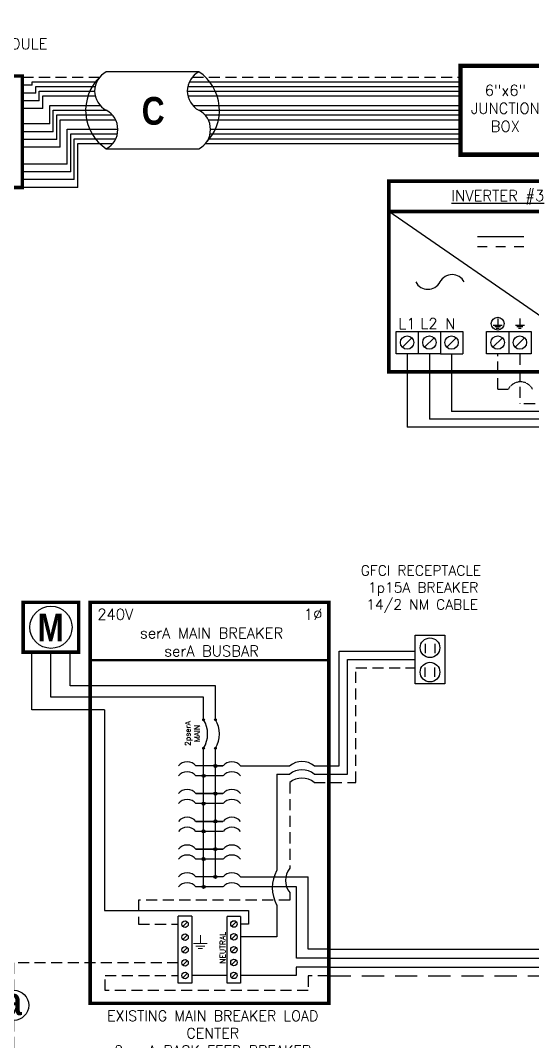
# Model space of a CAD drawing. Header units: feet. Extents: x 9659 to 10416, y 20870 to 21399.
# Drawn here: x 9915.2 to 10088.9, y 21043.2 to 21389.3 of the extents above; entities that cross this region are included whole.
import ezdxf

# ---------------------------------------------------------------- set-up
doc = ezdxf.new("R2010")
doc.units = ezdxf.units.FT
doc.header["$MEASUREMENT"] = 0
doc.linetypes.add('DASHED', pattern=[0.75, 0.5, -0.25])
doc.linetypes.add('HIDDEN', pattern=[0.375, 0.25, -0.125])
doc.layers.add('TEXT', color=7, linetype='Continuous')
doc.styles.add('ONE LINE TXT', font='techb___.ttf')
doc.styles.get("Standard").update_dxf_attribs({"font": 'simplex.shx'})

# ---------------------------------------------------------------- blocks, each defined once
blk = doc.blocks.new('8x8box')
at = {"lineweight": 50, "const_width": 1.19}
blk.add_lwpolyline([(37.78, 0), (0, 0), (0, 37.78), (37.78, 37.78)], close=True, dxfattribs=at)
at = {"color": 1, "char_height": 3.6576, "attachment_point": 5}
for s, width, insert in [(' \\PMOUNTED \\PUNDER SOLAR MODULE\\P{\\fVerdana|b1|i0|c0|p34;NEC 690.34}', 73.0127, (18.01, 51.7)), ('8"x8"  JUNCTION BOX ', 0.4767, (19.03, 19.26))]:
    blk.add_mtext_dynamic_manual_height_columns(s, width=width, gutter_width=7.17, heights=[0], dxfattribs=dict(at, insert=insert))
blk = doc.blocks.new('6x6box')
at = {"lineweight": 50, "const_width": 1.53}
blk.add_lwpolyline([(30.1, 0), (0, 0), (0, 30.1), (30.1, 30.1)], close=True, dxfattribs=at)
at = {"color": 1, "insert": (15.24, 15.71), "char_height": 3.6576, "width": 0.4767, "attachment_point": 5}
blk.add_mtext('6"x6"  JUNCTION BOX  ', dxfattribs=at)
blk = doc.blocks.new('*U22')
at = {"color": 7}
blk.add_line((-79.14, 9), (0, 9), dxfattribs=at)
at = {"color": 10}
blk.add_line((-79.14, 6), (0, 6), dxfattribs=at)
at = {"color": 253}
blk.add_line((-79.14, 3), (0, 3), dxfattribs=at)
at = {"color": 92, "linetype": 'DASHED', "ltscale": 15}
blk.add_line((-79.14, 0), (0, 0), dxfattribs=at)
blk = doc.blocks.new('breakerPanel')
at = {"linetype": 'Continuous'}
h = blk.add_hatch(color=1, dxfattribs=at)
h.dxf.hatch_style = 1
edge = h.paths.add_edge_path()
edge.add_arc((-42.47, 86.8), 0.291, 0, 360)
h = blk.add_hatch(color=1, dxfattribs=at)
h.dxf.hatch_style = 1
edge = h.paths.add_edge_path()
edge.add_arc((-38.44, 86.8), 0.291, 0, 360)
h = blk.add_hatch(color=1, dxfattribs=at)
h.dxf.hatch_style = 1
edge = h.paths.add_edge_path()
edge.add_arc((-42.47, 77.16), 0.291, 0, 360)
h = blk.add_hatch(color=1, dxfattribs=at)
h.dxf.hatch_style = 1
edge = h.paths.add_edge_path()
edge.add_arc((-38.44, 77.16), 0.291, 0, 360)
h = blk.add_hatch(color=1, dxfattribs=at)
h.dxf.hatch_style = 1
edge = h.paths.add_edge_path()
edge.add_arc((-38.44, 71.16), 0.528, 0, 360)
h = blk.add_hatch(color=1, dxfattribs=at)
h.dxf.hatch_style = 1
edge = h.paths.add_edge_path()
edge.add_arc((-42.47, 67.78), 0.528, 0, 360)
h = blk.add_hatch(color=1, dxfattribs=at)
h.dxf.hatch_style = 1
edge = h.paths.add_edge_path()
edge.add_arc((-42.47, 58.38), 0.528, 0, 360)
h = blk.add_hatch(color=1, dxfattribs=at)
h.dxf.hatch_style = 1
edge = h.paths.add_edge_path()
edge.add_arc((-38.44, 61.76), 0.528, 0, 360)
h = blk.add_hatch(color=1, dxfattribs=at)
h.dxf.hatch_style = 1
edge = h.paths.add_edge_path()
edge.add_arc((-38.44, 52.36), 0.528, 0, 360)
h = blk.add_hatch(color=1, dxfattribs=at)
h.dxf.hatch_style = 1
edge = h.paths.add_edge_path()
edge.add_arc((-42.47, 48.98), 0.528, 0, 360)
h = blk.add_hatch(color=1, dxfattribs=at)
h.dxf.hatch_style = 1
edge = h.paths.add_edge_path()
edge.add_arc((-38.44, 42.95), 0.528, 0, 360)
h = blk.add_hatch(color=1, dxfattribs=at)
h.dxf.hatch_style = 1
edge = h.paths.add_edge_path()
edge.add_arc((-42.47, 39.58), 0.528, 0, 360)
h = blk.add_hatch(color=1, dxfattribs=at)
h.dxf.hatch_style = 1
edge = h.paths.add_edge_path()
edge.add_arc((-38.44, 33.55), 0.528, 0, 360)
h = blk.add_hatch(color=1, dxfattribs=at)
h.dxf.hatch_style = 1
edge = h.paths.add_edge_path()
edge.add_arc((-42.47, 30.17), 0.528, 0, 360)
at = {"color": 155, "true_color": 0x647190}
blk.add_line((-80.92, 126.59), (0, 126.59), dxfattribs=at)
at = {"color": 253, "linetype": 'Continuous'}
for p, q in [((-100.73, 90.2), (-100.73, 109.7)), ((-76.04, 90.2), (-100.73, 90.2)), ((-76.04, 90.2), (-76.04, 22.16)), ((-76.04, 22.16), (-27.25, 22.16)), ((-27.25, 22.16), (-27.25, 17.57)), ((-27.25, 17.57), (-29.89, 17.57)), ((-11.01, 0.16), (-29.89, 0.16)), ((0, 3), (-11.01, 3)), ((-11.01, 3), (-11.01, 0.16))]:
    blk.add_line(p, q, dxfattribs=at)
at = {"color": 10, "linetype": 'Continuous'}
for p, q in [((-94.24, 94.51), (-94.24, 109.7)), ((-42.47, 94.51), (-94.24, 94.51)), ((-42.47, 87.09), (-42.47, 94.51)), ((-42.47, 30.17), (-42.47, 76.87)), ((-35.88, 67.78), (-45.04, 67.78)), ((-35.88, 58.38), (-45.04, 58.38)), ((-35.88, 48.98), (-45.04, 48.98)), ((-35.88, 39.58), (-45.04, 39.58)), ((-35.88, 30.17), (-45.04, 30.17)), ((-10.98, 30.17), (-29.89, 30.17)), ((-10.98, 6), (-10.98, 30.17)), ((0, 6), (-10.98, 6))]:
    blk.add_line(p, q, dxfattribs=at)
at = {"color": 7, "linetype": 'Continuous'}
for p, q in [((-87.75, 98.34), (-87.75, 109.7)), ((-38.44, 98.34), (-87.75, 98.34)), ((-38.44, 87.09), (-38.44, 98.34)), ((-38.44, 61.76), (-38.44, 76.87)), ((-35.88, 71.16), (-45.04, 71.16)), ((-38.44, 71.16), (-35.88, 71.16)), ((-45.04, 61.76), (-35.88, 61.76)), ((-35.88, 61.76), (-45.04, 61.76)), ((-38.44, 52.36), (-38.44, 61.76)), ((-45.04, 52.36), (-35.88, 52.36)), ((-35.88, 52.36), (-45.04, 52.36)), ((-38.44, 42.95), (-38.44, 52.36)), ((-45.04, 42.95), (-35.88, 42.95)), ((-35.88, 42.95), (-45.04, 42.95)), ((-38.44, 33.55), (-38.44, 42.95)), ((-35.88, 33.55), (-45.04, 33.55)), ((-6.96, 9), (-6.96, 33.55))]:
    blk.add_line(p, q, dxfattribs=at)
at = {"lineweight": 50}
blk.add_line((-80.92, 106.95), (0, 106.95), dxfattribs=at)
at = {"color": 7}
for p, q in [((-29.89, 33.55), (-6.96, 33.55)), ((0, 9), (-6.96, 9))]:
    blk.add_line(p, q, dxfattribs=at)
at = {"color": 1, "linetype": 'Continuous'}
for p, q in [((-51.03, -2.51), (-51.03, 20.23)), ((-46.49, 20.23), (-51.03, 20.23)), ((-46.49, 20.23), (-46.49, -2.51)), ((-34.43, -2.43), (-34.43, 20.16)), ((-29.89, 20.16), (-34.43, 20.16)), ((-29.89, 20.16), (-29.89, -2.43)), ((-46.49, -2.51), (-51.03, -2.51)), ((-29.89, -2.43), (-34.43, -2.43))]:
    blk.add_line(p, q, dxfattribs=at)
at = {"color": 4, "linetype": 'Continuous'}
for p, q in [((-47.97, 18.28), (-49.55, 16.71)), ((-31.37, 18.35), (-32.94, 16.78)), ((-47.97, 13.93), (-49.55, 12.36)), ((-31.37, 14), (-32.94, 12.43)), ((-47.97, 9.58), (-49.55, 8.01)), ((-31.37, 9.65), (-32.94, 8.08)), ((-47.97, 5.23), (-49.55, 3.66)), ((-31.37, 5.3), (-32.94, 3.73)), ((-47.97, 0.88), (-49.55, -0.69)), ((-31.37, 0.95), (-32.94, -0.62))]:
    blk.add_line(p, q, dxfattribs=at)
at = {"color": 92, "linetype": 'HIDDEN', "ltscale": 15}
for p, q in [((-51.03, 4.44), (-106.89, 4.44)), ((-106.89, 4.44), (-106.89, -4.87)), ((-75.84, -4.96), (-75.84, 0.09)), ((-75.84, 0.09), (-51.03, 0.09)), ((0, 0), (-6.96, 0)), ((-6.96, 0), (-6.96, -4.96)), ((-6.96, -4.96), (-75.84, -4.96)), ((-106.89, -15.1), (-106.89, -24.84))]:
    blk.add_line(p, q, dxfattribs=at)
at = {"color": 92, "linetype": 'Continuous', "ltscale": 15}
blk.add_line((-34.43, 0.09), (-46.49, 0.09), dxfattribs=at)
at = {"lineweight": 50, "const_width": 1.19}
for points in [[(-103.67, 109.7), (-103.67, 126.59), (-84.82, 126.59), (-84.82, 109.7)], [(-80.92, -9.3), (-80.92, 126.59), (0, 126.59), (0, -9.3)]]:
    blk.add_lwpolyline(points, close=True, dxfattribs=at)
at = {"color": 92, "linetype": 'Continuous', "lineweight": 5, "ltscale": 0.05, "flags": 128}
for points in [[(-45.88, 10.97), (-41.2, 10.97)], [(-43.54, 13.81), (-43.54, 10.97)], [(-42.01, 10.1), (-45.07, 10.1)], [(-42.82, 9.23), (-44.25, 9.23)]]:
    blk.add_lwpolyline(points, dxfattribs=at)
at = {"color": 92, "linetype": 'Continuous', "ltscale": 4, "flags": 128}
for points in [[(-115.37, -24.84), (-98.41, -24.84)], [(-101.35, -27.98), (-112.43, -27.98)], [(-104.29, -31.12), (-109.49, -31.12)]]:
    blk.add_lwpolyline(points, dxfattribs=at)
at = {"linetype": 'Continuous'}
blk.add_circle((-94.24, 118.15), 7.15, dxfattribs=at)
at = {"color": 1, "linetype": 'Continuous'}
for centre, radius in [((-42.47, 86.8), 0.291), ((-38.44, 86.8), 0.291), ((-42.47, 77.16), 0.291), ((-38.44, 77.16), 0.291), ((-38.44, 71.16), 0.528), ((-42.47, 67.78), 0.528), ((-42.47, 58.38), 0.528), ((-38.44, 61.76), 0.528), ((-38.44, 52.36), 0.528), ((-42.47, 48.98), 0.528), ((-38.44, 42.95), 0.528), ((-42.47, 39.58), 0.528), ((-38.44, 33.55), 0.528), ((-42.47, 30.17), 0.528)]:
    blk.add_circle(centre, radius, dxfattribs=at)
at = {"color": 4, "linetype": 'Continuous'}
for centre in [(-48.76, 17.49), (-32.16, 17.57), (-48.76, 13.14), (-32.16, 13.21), (-48.76, 8.79), (-32.16, 8.86), (-48.76, 4.44), (-32.16, 4.51), (-48.76, 0.09), (-32.16, 0.16)]:
    blk.add_circle(centre, 1.11, dxfattribs=at)
at = {"color": 7, "linetype": 'Continuous'}
blk.add_circle((-106.89, -9.99), 5.11, dxfattribs=at)
at = {"color": 1, "linetype": 'Continuous'}
for centre, radius, start, end in [((-50.14, 81.98), 9.06, 327.8708, 32.1292), ((-46.11, 81.98), 9.06, 327.8708, 32.1292), ((-48.03, 68.62), 3.93, 40.3392, 139.6608), ((-32.88, 68.62), 3.93, 40.3392, 139.6608), ((-48.03, 65.24), 3.93, 40.3392, 139.6608), ((-32.88, 65.24), 3.93, 40.3392, 139.6608), ((-48.03, 59.21), 3.93, 40.3392, 139.6608), ((-32.88, 59.21), 3.93, 40.3392, 139.6608), ((-48.03, 55.84), 3.93, 40.3392, 139.6608), ((-32.88, 55.84), 3.93, 40.3392, 139.6608), ((-48.03, 49.81), 3.93, 40.3392, 139.6608), ((-32.88, 49.81), 3.93, 40.3392, 139.6608), ((-48.03, 46.43), 3.93, 40.3392, 139.6608), ((-32.88, 46.43), 3.93, 40.3392, 139.6608), ((-48.03, 40.41), 3.93, 40.3392, 139.6608), ((-32.88, 40.41), 3.93, 40.3392, 139.6608), ((-48.03, 37.03), 3.93, 40.3392, 139.6608), ((-32.88, 37.03), 3.93, 40.3392, 139.6608), ((-48.03, 31.01), 3.93, 40.3392, 139.6608), ((-32.88, 31.01), 3.93, 40.3392, 139.6608), ((-48.03, 27.63), 3.93, 40.3392, 139.6608), ((-32.88, 27.63), 3.93, 40.3392, 139.6608)]:
    blk.add_arc(centre, radius, start, end, dxfattribs=at)
at = {"color": 253, "linetype": 'Continuous', "style": 'ONE LINE TXT'}
blk.add_text('M', height=9.38, dxfattribs=at).set_placement((-98.8, 113.43))
at = {"color": 4, "linetype": 'Continuous'}
blk.add_text('NEUTRAL', height=1.874, rotation=90, dxfattribs=at).set_placement((-35.08, 4.08))
at = {"color": 1, "attachment_point": 5}
for s, width, gutter_width, heights, insert, char_height in [('EXISTING\\P120/240V UTILITY METER', 0.0523, 7.17, [0], (-118.95, 118.48), 3.5433), ('240V', 0.1481, 0.75, [0], (-72.39, 122.54), 3.658), ('1∅', 0.1481, 0.75, [0], (-5.31, 122.54), 3.658), ('serA MAIN BREAKER\\PserA BUSBAR', 72.4998, 0.75, [0], (-39.75, 113.14), 3.6576), ('EXISTING MAIN BREAKER LOAD CENTER\\P2pocA BACK FEED BREAKER W/BREAKER LOCK\\P{\\fVerdana|b1|i0|c0|p34;NEC 690.64}', 79.2627, 97.94, [154.49], (-39.35, -25.39), 3.5433)]:
    blk.add_mtext_dynamic_manual_height_columns(s, width=width, gutter_width=gutter_width, heights=heights, dxfattribs=dict(at, insert=insert, char_height=char_height))
at = {"color": 4, "linetype": 'Continuous', "insert": (-46.25, 82.15), "char_height": 1.874, "attachment_point": 5, "rotation": 90}
blk.add_mtext_dynamic_manual_height_columns('2pserA\\PMAIN', width=0.1481, gutter_width=0.75, heights=[0], dxfattribs=at)
at = {"color": 1, "linetype": 'Continuous', "insert": (-110.08, -3.93), "char_height": 9.3833, "attachment_point": 1, "style": 'ONE LINE TXT'}
blk.add_mtext_dynamic_manual_height_columns('{\\W1;\\C256;a}', width=0.1385, gutter_width=2.13, heights=[0], dxfattribs=at)
blk = doc.blocks.new('*U18')
at = {"color": 7}
blk.add_blockref('breakerPanel', (0, 0), dxfattribs=at)
blk = doc.blocks.new('gfci1')
at = {"color": 7, "linetype": 'Continuous'}
for p, q in [((33.46, 0), (33.46, 38.87)), ((33.46, 38.87), (59.14, 38.87)), ((62.57, 41.42), (62.57, 38.21)), ((65.87, 41.42), (65.87, 38.21)), ((62.57, 30.17), (62.57, 33.39)), ((65.87, 30.17), (65.87, 33.39)), ((0, 0), (16.69, 0)), ((24.94, 0), (33.46, 0))]:
    blk.add_line(p, q, dxfattribs=at)
at = {"color": 253, "linetype": 'Continuous'}
for p, q in [((36.28, -2.82), (36.28, 36.06)), ((36.28, 36.06), (59.14, 36.06)), ((12.22, -2.82), (16.69, -2.82)), ((12.22, -2.82), (12.22, -35.5)), ((24.94, -2.82), (36.28, -2.82)), ((12.22, -47.07), (12.22, -57.95)), ((12.22, -57.95), (0, -57.95))]:
    blk.add_line(p, q, dxfattribs=at)
at = {"color": 7}
blk.add_line((16.69, -45.52), (16.69, -45.52), dxfattribs=at)
at = {"color": 7, "linetype": 'Continuous'}
blk.add_lwpolyline([(59.14, 44.31), (69.3, 44.31), (69.3, 27.81), (59.14, 27.81)], close=True, dxfattribs=at)
for centre in [(64.22, 40.06), (64.22, 31.78)]:
    blk.add_circle(centre, 3.33, dxfattribs=at)
blk.add_arc((20.81, -4.99), 6.47, 50.3905, 129.6095, dxfattribs=at)
at = {"color": 253, "linetype": 'Continuous'}
for centre, radius, start, end in [((20.81, -7.8), 6.47, 50.3905, 129.6095), ((22.72, -41.29), 11.99, 151.1704, 208.8296)]:
    blk.add_arc(centre, radius, start, end, dxfattribs=at)
at = {"layer": 'TEXT', "color": 92, "linetype": 'HIDDEN', "ltscale": 15}
for p, q in [((39.09, -5.63), (39.09, 33.24)), ((39.09, 33.24), (59.14, 33.24)), ((16.69, -5.63), (16.69, -34.69)), ((24.94, -5.63), (39.09, -5.63)), ((16.69, -42.94), (16.69, -45.52)), ((16.69, -45.52), (-34.69, -45.52)), ((-34.69, -45.52), (-34.69, -53.67)), ((-34.69, -53.67), (-21.14, -53.67))]:
    blk.add_line(p, q, dxfattribs=at)
at = {"layer": 'TEXT', "color": 92, "linetype": 'Continuous', "ltscale": 15}
for centre, start, end in [((20.81, -10.62), 50.3905, 129.6095), ((21.67, -38.81), 140.3905, 219.6095)]:
    blk.add_arc(centre, 6.47, start, end, dxfattribs=at)
at = {"layer": 'TEXT', "color": 1, "insert": (27.72, 67.97), "char_height": 3.4544, "attachment_point": 1}
blk.add_mtext_dynamic_manual_height_columns('\\A1;\\pi12.999;GFCI RECEPTACLE\\P\\pi15.467;1p15A BREAKER\\P\\pi14.891;14/2 NM CABLE', width=71.8931, gutter_width=92.23, heights=[24.13], dxfattribs=at)

msp = doc.modelspace()

# ---------------------------------------------------------------- linework, layer by layer
at = {"color": 92, "linetype": 'HIDDEN', "ltscale": 15}
for p, q in [((9915.88, 21370.13), (9942.11, 21370.13)), ((9973.52, 21370.13), (10064.46, 21370.13)), ((10077.09, 21264.32), (10077.09, 21276.35)), ((10084.63, 21276.35), (10084.63, 21259.39)), ((10077.09, 21264.32), (10080.7, 21264.32)), ((10168.51, 21259.39), (10084.63, 21259.39))]:
    msp.add_line(p, q, dxfattribs=at)
at = {"color": 7, "linetype": 'Continuous'}
for p, q in [((9975.73, 21371.9), (9944.32, 21371.9)), ((9919.24, 21367.32), (9915.88, 21367.32)), ((9919.24, 21368.52), (9941.08, 21368.52)), ((9919.24, 21367.32), (9919.24, 21368.52)), ((9972.49, 21368.52), (10064.46, 21368.52)), ((9921.62, 21365.31), (9940.38, 21365.31)), ((9921.62, 21362.08), (9921.62, 21365.31)), ((9971.79, 21365.31), (10064.46, 21365.31)), ((9921.62, 21362.08), (9915.88, 21362.08)), ((9925.17, 21360.49), (9942.25, 21360.49)), ((9925.17, 21354.21), (9925.17, 21360.49)), ((9973.66, 21360.48), (10064.46, 21360.48)), ((9927.54, 21357.27), (9946.38, 21357.27)), ((9927.54, 21348.97), (9927.54, 21357.27)), ((9977.79, 21357.27), (10064.46, 21357.27)), ((9925.17, 21354.21), (9915.88, 21354.21)), ((9931.1, 21352.44), (9948.26, 21352.44)), ((9931.1, 21340.59), (9931.1, 21352.44)), ((9979.67, 21352.44), (10064.46, 21352.44)), ((9927.54, 21348.97), (9915.88, 21348.97)), ((9933.47, 21349.22), (9947.56, 21349.22)), ((9933.47, 21335.35), (9933.47, 21349.22)), ((9978.98, 21349.22), (10064.46, 21349.22)), ((9944.32, 21345.84), (9975.73, 21345.84)), ((9931.1, 21340.59), (9915.88, 21340.59)), ((9933.47, 21335.35), (9915.88, 21335.35)), ((10118.94, 21270.19), (10040.17, 21324.56)), ((10085.99, 21315.95), (10070.23, 21315.95)), ((10073.52, 21312.54), (10070.23, 21312.54)), ((10079.76, 21312.54), (10076.46, 21312.54)), ((10085.99, 21312.54), (10082.7, 21312.54)), ((10046.39, 21276.35), (10046.39, 21251.5)), ((10157.58, 21251.5), (10046.39, 21251.5))]:
    msp.add_line(p, q, dxfattribs=at)
at = {"color": 253, "linetype": 'Continuous'}
for p, q in [((9920.43, 21366.91), (9940.54, 21366.91)), ((9920.43, 21364.7), (9920.43, 21366.91)), ((9971.95, 21366.91), (10064.46, 21366.91)), ((9920.43, 21364.7), (9915.88, 21364.7)), ((9922.8, 21363.7), (9940.57, 21363.7)), ((9922.8, 21359.46), (9922.8, 21363.7)), ((9971.99, 21363.7), (10064.46, 21363.7)), ((9922.8, 21359.46), (9915.88, 21359.46)), ((9926.36, 21358.88), (9944.31, 21358.88)), ((9926.36, 21351.59), (9926.36, 21358.88)), ((9975.72, 21358.88), (10064.46, 21358.88)), ((9928.73, 21355.66), (9947.48, 21355.66)), ((9928.73, 21346.35), (9928.73, 21355.66)), ((9978.89, 21355.66), (10064.46, 21355.66)), ((9926.36, 21351.59), (9915.88, 21351.59)), ((9932.29, 21350.83), (9948.1, 21350.83)), ((9932.29, 21337.97), (9932.29, 21350.83)), ((9979.51, 21350.83), (10064.46, 21350.83)), ((9928.73, 21346.35), (9915.88, 21346.35)), ((9934.66, 21347.61), (9946.53, 21347.61)), ((9934.66, 21332.73), (9934.66, 21347.61)), ((9977.94, 21347.61), (10064.46, 21347.61)), ((9932.29, 21337.97), (9915.88, 21337.97)), ((9934.66, 21332.73), (9915.88, 21332.73)), ((10061.46, 21276.35), (10061.46, 21256.76)), ((10164.86, 21256.76), (10061.46, 21256.76))]:
    msp.add_line(p, q, dxfattribs=at)
at = {"color": 1, "linetype": 'Continuous'}
for p, q in [((10042.62, 21283.89), (10057.69, 21283.89)), ((10042.62, 21276.35), (10042.62, 21283.89)), ((10042.62, 21283.89), (10050.15, 21283.89)), ((10050.15, 21283.89), (10050.15, 21276.35)), ((10057.69, 21283.89), (10057.69, 21276.35)), ((10057.69, 21283.89), (10065.22, 21283.89)), ((10065.22, 21283.89), (10065.22, 21276.35)), ((10073.33, 21283.89), (10088.4, 21283.89)), ((10073.33, 21276.35), (10073.33, 21283.89)), ((10073.33, 21283.89), (10080.86, 21283.89)), ((10080.86, 21283.89), (10080.86, 21276.35)), ((10088.4, 21283.89), (10088.4, 21276.35)), ((10057.69, 21276.35), (10042.62, 21276.35)), ((10057.69, 21276.35), (10065.22, 21276.35)), ((10088.4, 21276.35), (10073.33, 21276.35))]:
    msp.add_line(p, q, dxfattribs=at)
at = {"color": 4, "linetype": 'Continuous'}
for p, q in [((10047.99, 21281.73), (10044.78, 21278.51)), ((10055.53, 21281.73), (10052.32, 21278.51)), ((10063.06, 21281.73), (10059.85, 21278.51)), ((10078.7, 21281.73), (10075.49, 21278.51)), ((10086.24, 21281.73), (10083.02, 21278.51))]:
    msp.add_line(p, q, dxfattribs=at)
at = {"color": 10, "linetype": 'Continuous'}
for p in [(10053.92, 21276.35), (10160.8, 21254.13)]:
    msp.add_line(p, (10053.92, 21254.13), dxfattribs=at)
at = {"lineweight": 50, "const_width": 1.19}
for points in [[(10040.17, 21270.19), (10040.17, 21334.84), (10118.94, 21334.84), (10118.94, 21270.19)], [(10040.17, 21324.56), (10040.17, 21334.84), (10118.94, 21334.84), (10118.94, 21324.56)]]:
    msp.add_lwpolyline(points, close=True, dxfattribs=at)
at = {"color": 92, "linetype": 'Continuous', "flags": 128}
for points in [[(10077.1, 21288.3), (10077.09, 21286)], [(10084.63, 21288.3), (10084.63, 21286)], [(10075.56, 21286), (10078.63, 21286)], [(10078.1, 21285.43), (10076.09, 21285.43)], [(10083.09, 21286), (10086.16, 21286)], [(10085.63, 21285.43), (10083.62, 21285.43)]]:
    msp.add_lwpolyline(points, dxfattribs=at)
at = {"color": 92, "linetype": 'HIDDEN', "flags": 128}
for points in [[(10077.56, 21284.86), (10076.62, 21284.86)], [(10085.1, 21284.86), (10084.16, 21284.86)]]:
    msp.add_lwpolyline(points, dxfattribs=at)
at = {"color": 92, "linetype": 'Continuous'}
msp.add_circle((10077.09, 21286.55), 2.17, dxfattribs=at)
at = {"color": 4, "linetype": 'Continuous'}
for centre in [(10046.39, 21280.12), (10053.92, 21280.12), (10061.46, 21280.12), (10077.09, 21280.12), (10084.63, 21280.12)]:
    msp.add_circle(centre, 2.27, dxfattribs=at)
at = {"color": 7, "linetype": 'Continuous'}
for centre, start, end in [((9952.97, 21358.87), 133.9732, 236.4265), ((9967.08, 21358.87), 313.9732, 56.4265)]:
    msp.add_arc(centre, 15.64, start, end, dxfattribs=at)
at = {"linetype": 'Continuous'}
for centre, radius, start, end in [((9947.73, 21365.39), 7.36, 117.6639, 242.3361), ((9979.15, 21365.39), 7.36, 117.6639, 242.3361), ((9940.9, 21352.35), 7.36, 297.6639, 62.3361), ((9972.32, 21352.35), 7.36, 297.6639, 62.3361), ((10053.41, 21302.82), 4.65, 207.6639, 332.3361), ((10061.64, 21298.5), 4.65, 27.6639, 152.3361)]:
    msp.add_arc(centre, radius, start, end, dxfattribs=at)
at = {"color": 92, "linetype": 'HIDDEN', "ltscale": 0.3}
msp.add_arc((10084.82, 21262.16), 4.65, 27.6639, 152.3361, dxfattribs=at)

# ---------------------------------------------------------------- block references
at = {"color": 7}
for name, p in [('8x8box', (9878.1, 21332.7)), ('6x6box', (10064.46, 21343.82)), ('gfci1', (9989.91, 21136.63)), ('*U18', (10019.8, 21065.47)), ('*U22', (10098.94, 21065.47))]:
    msp.add_blockref(name, p, dxfattribs=at)

# ---------------------------------------------------------------- texts
at = {"color": 1, "linetype": 'Continuous'}
msp.add_text('%%UINVERTER #3', height=3.6576, dxfattribs=at).set_placement((10061.38, 21328.1))
at = {"color": 1, "linetype": 'Continuous', "insert": (9956.36, 21363.35), "char_height": 9.3833, "attachment_point": 1, "style": 'ONE LINE TXT'}
msp.add_mtext_dynamic_manual_height_columns('{\\W1;\\C256;C}', width=0.1385, gutter_width=2.13, heights=[0], dxfattribs=at)
at = {"color": 1, "attachment_point": 5}
for s, insert, char_height in [('L1', (10046.33, 21286.53), 3.658), ('L2', (10053.79, 21286.56), 3.658), ('N', (10061.04, 21286.5), 3.66)]:
    msp.add_mtext_dynamic_manual_height_columns(s, width=0.1481, gutter_width=0.75, heights=[0], dxfattribs=dict(at, insert=insert, char_height=char_height))

doc.saveas('drawing.dxf')
